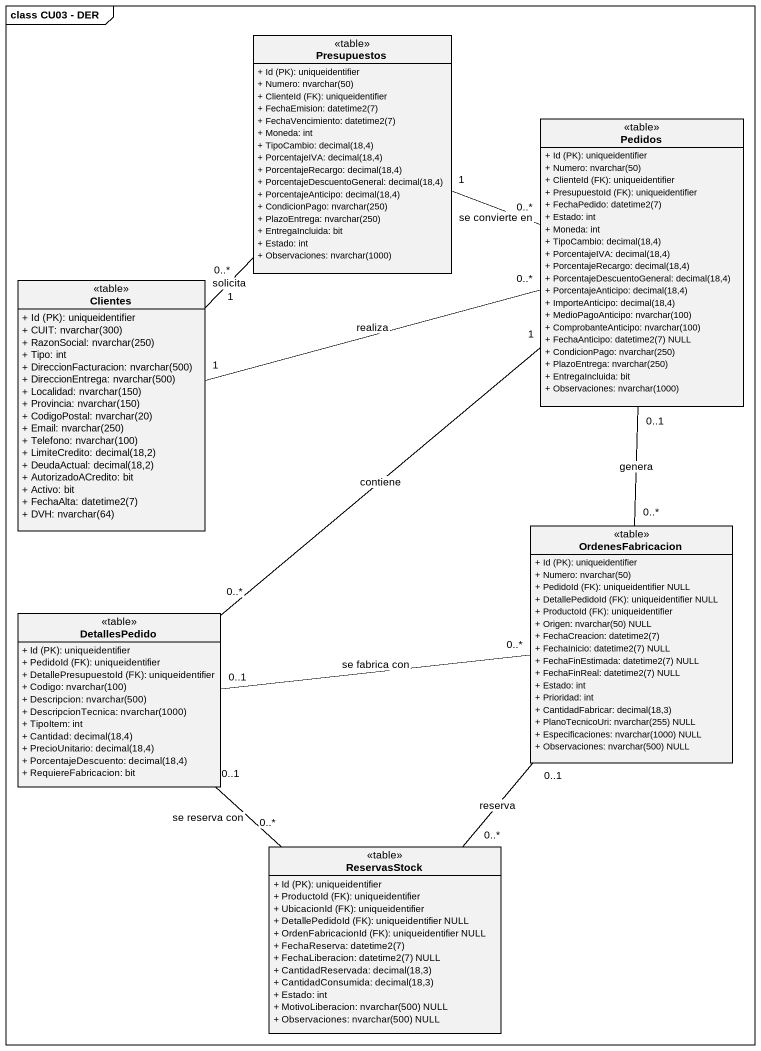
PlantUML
@startuml
mainframe class CU03 - DER
hide circle
hide empty members
skinparam classAttributeIconSize 0
class Presupuestos <<table>> {
  {field} + Id (PK): uniqueidentifier
  {field} + Numero: nvarchar(50)
  {field} + ClienteId (FK): uniqueidentifier
  {field} + FechaEmision: datetime2(7)
  {field} + FechaVencimiento: datetime2(7)
  + Moneda: int
  {field} + TipoCambio: decimal(18,4)
  {field} + PorcentajeIVA: decimal(18,4)
  {field} + PorcentajeRecargo: decimal(18,4)
  {field} + PorcentajeDescuentoGeneral: decimal(18,4)
  {field} + PorcentajeAnticipo: decimal(18,4)
  {field} + CondicionPago: nvarchar(250)
  {field} + PlazoEntrega: nvarchar(250)
  + EntregaIncluida: bit
  + Estado: int
  {field} + Observaciones: nvarchar(1000)
}
class Pedidos <<table>> {
  {field} + Id (PK): uniqueidentifier
  {field} + Numero: nvarchar(50)
  {field} + ClienteId (FK): uniqueidentifier
  {field} + PresupuestoId (FK): uniqueidentifier
  {field} + FechaPedido: datetime2(7)
  + Estado: int
  + Moneda: int
  {field} + TipoCambio: decimal(18,4)
  {field} + PorcentajeIVA: decimal(18,4)
  {field} + PorcentajeRecargo: decimal(18,4)
  {field} + PorcentajeDescuentoGeneral: decimal(18,4)
  {field} + PorcentajeAnticipo: decimal(18,4)
  {field} + ImporteAnticipo: decimal(18,4)
  {field} + MedioPagoAnticipo: nvarchar(100)
  {field} + ComprobanteAnticipo: nvarchar(100)
  {field} + FechaAnticipo: datetime2(7) NULL
  {field} + CondicionPago: nvarchar(250)
  {field} + PlazoEntrega: nvarchar(250)
  + EntregaIncluida: bit
  {field} + Observaciones: nvarchar(1000)
}
class Clientes <<table>> {
  {field} + Id (PK): uniqueidentifier
  {field} + CUIT: nvarchar(300)
  {field} + RazonSocial: nvarchar(250)
  + Tipo: int
  {field} + DireccionFacturacion: nvarchar(500)
  {field} + DireccionEntrega: nvarchar(500)
  {field} + Localidad: nvarchar(150)
  {field} + Provincia: nvarchar(150)
  {field} + CodigoPostal: nvarchar(20)
  {field} + Email: nvarchar(250)
  {field} + Telefono: nvarchar(100)
  {field} + LimiteCredito: decimal(18,2)
  {field} + DeudaActual: decimal(18,2)
  + AutorizadoACredito: bit
  + Activo: bit
  {field} + FechaAlta: datetime2(7)
  {field} + DVH: nvarchar(64)
}
class OrdenesFabricacion <<table>> {
  {field} + Id (PK): uniqueidentifier
  {field} + Numero: nvarchar(50)
  {field} + PedidoId (FK): uniqueidentifier NULL
  {field} + DetallePedidoId (FK): uniqueidentifier NULL
  {field} + ProductoId (FK): uniqueidentifier
  {field} + Origen: nvarchar(50) NULL
  {field} + FechaCreacion: datetime2(7)
  {field} + FechaInicio: datetime2(7) NULL
  {field} + FechaFinEstimada: datetime2(7) NULL
  {field} + FechaFinReal: datetime2(7) NULL
  + Estado: int
  + Prioridad: int
  {field} + CantidadFabricar: decimal(18,3)
  {field} + PlanoTecnicoUri: nvarchar(255) NULL
  {field} + Especificaciones: nvarchar(1000) NULL
  {field} + Observaciones: nvarchar(500) NULL
}
class DetallesPedido <<table>> {
  {field} + Id (PK): uniqueidentifier
  {field} + PedidoId (FK): uniqueidentifier
  {field} + DetallePresupuestoId (FK): uniqueidentifier
  {field} + Codigo: nvarchar(100)
  {field} + Descripcion: nvarchar(500)
  {field} + DescripcionTecnica: nvarchar(1000)
  + TipoItem: int
  {field} + Cantidad: decimal(18,4)
  {field} + PrecioUnitario: decimal(18,4)
  {field} + PorcentajeDescuento: decimal(18,4)
  + RequiereFabricacion: bit
}
class ReservasStock <<table>> {
  {field} + Id (PK): uniqueidentifier
  {field} + ProductoId (FK): uniqueidentifier
  {field} + UbicacionId (FK): uniqueidentifier
  {field} + DetallePedidoId (FK): uniqueidentifier NULL
  {field} + OrdenFabricacionId (FK): uniqueidentifier NULL
  {field} + FechaReserva: datetime2(7)
  {field} + FechaLiberacion: datetime2(7) NULL
  {field} + CantidadReservada: decimal(18,3)
  {field} + CantidadConsumida: decimal(18,3)
  + Estado: int
  {field} + MotivoLiberacion: nvarchar(500) NULL
  {field} + Observaciones: nvarchar(500) NULL
}
Presupuestos "0..*" -- "1" Clientes : solicita
Pedidos "0..*" -left- "1" Presupuestos : se convierte en
Pedidos "0..*" -left- "1" Clientes : realiza
OrdenesFabricacion "0..*" -up- "0..1" Pedidos : genera
OrdenesFabricacion "0..*" -left- "0..1" DetallesPedido : se fabrica con
DetallesPedido "0..*" -up- "1" Pedidos : contiene
ReservasStock "0..*" -up- "0..1" OrdenesFabricacion : reserva
ReservasStock "0..*" -up- "0..1" DetallesPedido : se reserva con
@enduml
